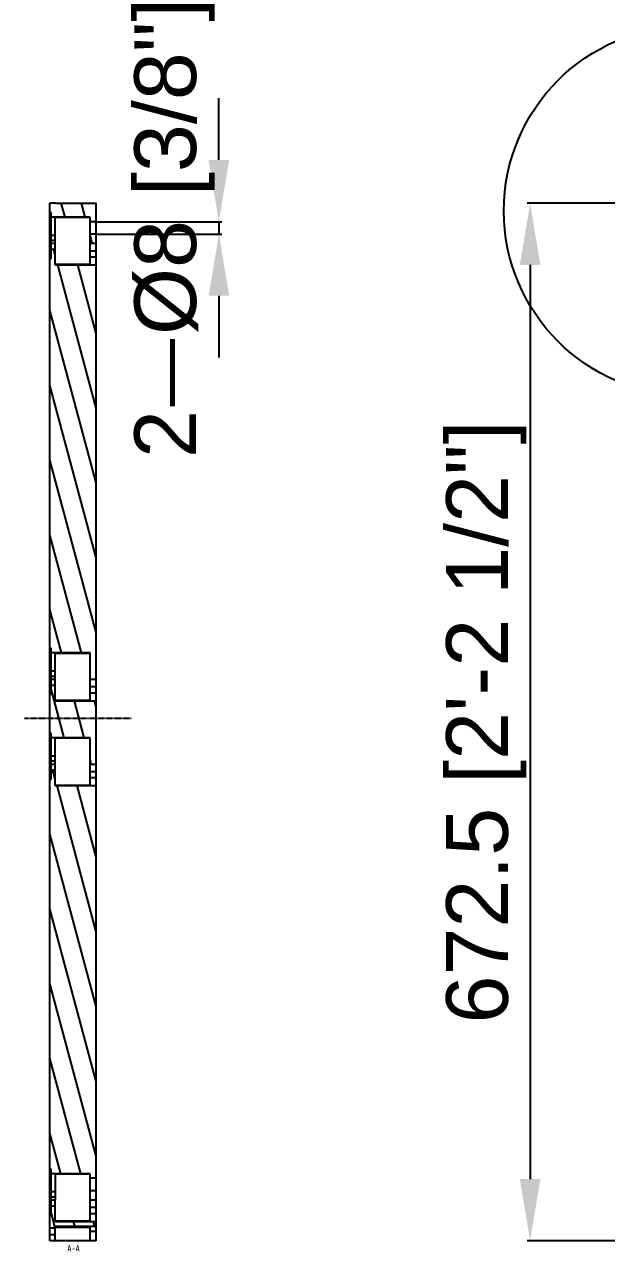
# Model space of a CAD drawing. Header units: millimetres. Extents: x 1409 to 26878, y 589 to 5187.
# Drawn here: x 4791 to 5168, y 1667 to 2463 of the extents above; entities that cross this region are included whole.
import ezdxf

# ---------------------------------------------------------------- set-up
doc = ezdxf.new("R2010")
doc.units = ezdxf.units.MM
doc.linetypes.add('CENTER', pattern=[0.6, 0.375, -0.075, 0.075, -0.075])
doc.layers.add('02___PRT_ALL_AXES', color=7, linetype='Continuous')
doc.layers.add('center', color=1, linetype='CENTER')
doc.styles.get("Standard").update_dxf_attribs({"font": 'arial.ttf'})
doc.dimstyles.new('DIMSTYLE_5-scale4', dxfattribs={"dimscale": 2, "dimtxt": 20, "dimasz": 20, "dimexe": 1, "dimexo": 0, "dimgap": 1.25, "dimtad": 1, "dimzin": 9, "dimdsep": 46, "dimtxsty": 'Standard', "dimcen": 0.09, "dimclre": 256, "dimclrt": 256, "dimadec": 1, "dimazin": 2, "dimtp": 0.15, "dimtm": 0.15, "dimtfac": 0.8, "dimtmove": 0, "dimatfit": 3, "dimfxl": 1, "dimtolj": 1, "dimarcsym": 0})

# ---------------------------------------------------------------- blocks, each defined once
blk = doc.blocks.new('*D14')
at = {"color": 0, "lineweight": -2, "transparency": 16777216}
for p, q in [((4916.71, 2374.85), (4916.71, 2414.85)), ((4916.71, 2334.85), (4916.71, 2326.85)), ((4916.71, 2286.85), (4916.71, 2246.85))]:
    blk.add_line(p, q, dxfattribs=at)
at = {"lineweight": -2, "transparency": 16777216}
for p, q in [((4837.15, 2334.85), (4918.71, 2334.85)), ((4837.15, 2326.85), (4918.71, 2326.85))]:
    blk.add_line(p, q, dxfattribs=at)
at = {"color": 0, "transparency": 16777216}
for points in [[(4910.05, 2374.85), (4923.38, 2374.85), (4916.71, 2334.85)], [(4910.05, 2286.85), (4923.38, 2286.85), (4916.71, 2326.85)]]:
    blk.add_solid(points, dxfattribs=at)
at = {"layer": 'Defpoints', "color": 0, "transparency": 16777216}
for p in [(4837.15, 2334.85), (4837.15, 2326.85), (4916.71, 2326.85)]:
    blk.add_point(p, dxfattribs=at)
at = {"transparency": 16777216, "insert": (4887.92, 2330.85), "char_height": 40, "attachment_point": 5, "rotation": 90}
blk.add_mtext('\\A1;2{\\fSimSun|b0|i0|c134|p2;—}%%C8 [3/8"]', dxfattribs=at)
blk = doc.blocks.new('*D16')
at = {"lineweight": -2, "transparency": 16777216}
for p, q in [((5201.71, 2346.85), (5116.46, 2346.85)), ((5118.46, 2306.85), (5118.46, 1714.35)), ((5201.71, 1674.35), (5116.46, 1674.35))]:
    blk.add_line(p, q, dxfattribs=at)
at = {"transparency": 16777216}
for points in [[(5111.79, 2306.85), (5125.13, 2306.85), (5118.46, 2346.85)], [(5111.79, 1714.35), (5125.13, 1714.35), (5118.46, 1674.35)]]:
    blk.add_solid(points, dxfattribs=at)
at = {"layer": 'Defpoints', "color": 0, "transparency": 16777216}
for p in [(5201.71, 2346.85), (5118.46, 1674.35), (5201.71, 1674.35)]:
    blk.add_point(p, dxfattribs=at)
at = {"transparency": 16777216, "insert": (5090.07, 2010.6), "char_height": 40, "attachment_point": 5, "rotation": 90}
blk.add_mtext('\\A1;672.5 [2\'-2 1/2"]', dxfattribs=at)

msp = doc.modelspace()

# ---------------------------------------------------------------- hatches: boundary and pattern name
at = {"linetype": 'Continuous'}
h = msp.add_hatch(dxfattribs=at)
h.set_pattern_fill('DEFAULT__1', color=2, scale=12.548463, angle=285, style=0, pattern_type=0)
h.set_pattern_definition([(285, (4309.818, 400.267), (12.120884, 3.24778), [])])
edge = h.paths.add_edge_path()
edge.add_line((4810.6525, 1678.2453), (4810.6525, 1674.3453))
edge.add_line((4810.6525, 1678.2453), (4807.1525, 1678.2453))
edge.add_line((4807.1525, 1678.2453), (4807.1525, 1674.3453))
edge.add_line((4810.6525, 1674.3453), (4807.1525, 1674.3453))
edge = h.paths.add_edge_path()
edge.add_line((4837.1525, 2346.8453), (4810.8525, 2346.8453))
edge.add_line((4810.8525, 2357.3453), (4810.8525, 2357.8453))
edge.add_line((4810.8525, 2357.3453), (4807.6525, 2357.3453))
edge.add_line((4807.1525, 2356.8453), (4807.6525, 2357.3453))
edge.add_line((4807.1525, 2356.8453), (4807.1525, 2353.8453))
edge.add_line((4807.1525, 2353.8453), (4807.6525, 2353.3453))
edge.add_line((4810.8525, 2353.3453), (4807.6525, 2353.3453))
edge.add_line((4810.8525, 2346.8453), (4810.8525, 2353.3453))
edge.add_line((4810.8525, 2346.8453), (4807.1525, 2346.8453))
edge.add_line((4807.1525, 2346.8453), (4807.1525, 2340.8453))
edge.add_line((4807.9525, 2340.8453), (4807.1525, 2340.8453))
edge.add_line((4807.9525, 2337.8453), (4807.9525, 2340.8453))
edge.add_line((4833.1525, 2337.8453), (4807.9525, 2337.8453))
edge.add_line((4833.1525, 2337.8453), (4833.1525, 2334.8453))
edge.add_line((4837.1525, 2334.8453), (4833.1525, 2334.8453))
edge.add_line((4837.1525, 2357.8453), (4837.1525, 2334.8453))
edge = h.paths.add_edge_path()
edge.add_line((4837.1525, 2326.8453), (4833.1525, 2326.8453))
edge.add_line((4833.1525, 2326.8453), (4833.1525, 2320.8453))
edge.add_line((4833.1525, 2320.8453), (4837.1525, 2320.8453))
edge.add_line((4837.1525, 2326.8453), (4837.1525, 2320.8453))
edge = h.paths.add_edge_path()
edge.add_line((4810.6525, 2306.8453), (4837.1525, 2306.8453))
edge.add_line((4810.6525, 2316.8453), (4810.6525, 2306.8453))
edge.add_line((4810.6525, 2316.8453), (4807.9525, 2316.8453))
edge.add_line((4807.9525, 2310.8453), (4807.9525, 2316.8453))
edge.add_line((4807.9525, 2310.8453), (4807.1525, 2310.8453))
edge.add_line((4807.1525, 2310.8453), (4807.1525, 2058.3453))
edge.add_line((4807.9525, 2058.3453), (4807.1525, 2058.3453))
edge.add_line((4807.9525, 2055.3453), (4807.9525, 2058.3453))
edge.add_line((4833.1525, 2055.3453), (4807.9525, 2055.3453))
edge.add_line((4833.1525, 2055.3453), (4833.1525, 2038.3453))
edge.add_line((4833.1525, 2038.3453), (4837.1525, 2038.3453))
edge.add_line((4837.1525, 2306.8453), (4837.1525, 2038.3453))
edge = h.paths.add_edge_path()
edge.add_line((4810.6525, 2024.3453), (4837.1525, 2024.3453))
edge.add_line((4810.6525, 2034.3453), (4810.6525, 2024.3453))
edge.add_line((4810.6525, 2034.3453), (4807.9525, 2034.3453))
edge.add_line((4807.9525, 2028.3453), (4807.9525, 2034.3453))
edge.add_line((4807.9525, 2028.3453), (4807.1525, 2028.3453))
edge.add_line((4807.1525, 2028.3453), (4807.1525, 2003.3453))
edge.add_line((4807.9525, 2003.3453), (4807.1525, 2003.3453))
edge.add_line((4807.9525, 2000.3453), (4807.9525, 2003.3453))
edge.add_line((4833.1525, 2000.3453), (4807.9525, 2000.3453))
edge.add_line((4833.1525, 2000.3453), (4833.1525, 1983.3453))
edge.add_line((4833.1525, 1983.3453), (4837.1525, 1983.3453))
edge.add_line((4837.1525, 2024.3453), (4837.1525, 1983.3453))
edge = h.paths.add_edge_path()
edge.add_line((4810.6525, 1969.3453), (4837.1525, 1969.3453))
edge.add_line((4810.6525, 1979.3453), (4810.6525, 1969.3453))
edge.add_line((4810.6525, 1979.3453), (4807.9525, 1979.3453))
edge.add_line((4807.9525, 1973.3453), (4807.9525, 1979.3453))
edge.add_line((4807.9525, 1973.3453), (4807.1525, 1973.3453))
edge.add_line((4807.1525, 1973.3453), (4807.1525, 1720.8453))
edge.add_line((4807.9525, 1720.8453), (4807.1525, 1720.8453))
edge.add_line((4807.9525, 1717.8453), (4807.9525, 1720.8453))
edge.add_line((4833.1525, 1717.8453), (4807.9525, 1717.8453))
edge.add_line((4833.1525, 1717.8453), (4833.1525, 1714.8453))
edge.add_line((4837.1525, 1714.8453), (4833.1525, 1714.8453))
edge.add_line((4837.1525, 1969.3453), (4837.1525, 1714.8453))
edge = h.paths.add_edge_path()
edge.add_line((4810.6525, 1696.8453), (4807.9525, 1696.8453))
edge.add_line((4807.9525, 1690.8453), (4807.9525, 1696.8453))
edge.add_line((4807.9525, 1690.8453), (4807.1525, 1690.8453))
edge.add_line((4807.1525, 1690.8453), (4807.1525, 1682.4453))
edge.add_line((4810.6525, 1682.4453), (4807.1525, 1682.4453))
edge.add_line((4810.6525, 1683.8453), (4810.6525, 1682.4453))
edge.add_line((4810.6525, 1683.8453), (4837.1525, 1683.8453))
edge.add_line((4837.1525, 1686.8453), (4837.1525, 1683.8453))
edge.add_line((4810.6525, 1686.8453), (4837.1525, 1686.8453))
edge.add_line((4810.6525, 1696.8453), (4810.6525, 1686.8453))
edge = h.paths.add_edge_path()
edge.add_line((4833.1525, 1700.8453), (4837.1525, 1700.8453))
edge.add_line((4837.1525, 1706.8453), (4837.1525, 1700.8453))
edge.add_line((4837.1525, 1706.8453), (4833.1525, 1706.8453))
edge.add_line((4833.1525, 1706.8453), (4833.1525, 1700.8453))

# ---------------------------------------------------------------- linework, layer by layer
at = {"color": 7, "linetype": 'Continuous'}
for p, q in [((4807.1525, 1710.8453), (4807.1525, 2346.8453)), ((4810.8525, 2346.8453), (4807.1525, 2346.8453)), ((4837.1525, 1674.3453), (4837.1525, 2346.8453)), ((4807.9525, 2340.8453), (4807.1525, 2340.8453)), ((4807.9525, 2310.8453), (4807.9525, 2340.8453)), ((4833.1525, 2337.8453), (4807.9525, 2337.8453)), ((4833.1525, 2307.2627), (4833.1525, 2337.8453)), ((4807.1525, 2330.8453), (4807.9525, 2330.8453)), ((4810.6525, 2306.8453), (4810.6525, 2337.5535)), ((4833.1525, 2337.5535), (4810.6525, 2337.5535)), ((4837.1525, 2334.8453), (4833.1525, 2334.8453)), ((4807.9525, 2326.2152), (4810.6525, 2326.2152)), ((4807.9525, 2322.908), (4810.6525, 2322.908)), ((4837.1525, 2326.8453), (4833.1525, 2326.8453)), ((4807.1525, 2320.8453), (4810.6525, 2320.8453)), ((4810.6525, 2316.8453), (4807.9525, 2316.8453)), ((4833.1525, 2320.8453), (4837.1525, 2320.8453)), ((4837.1525, 2315.8453), (4833.1525, 2315.8453)), ((4807.9525, 2310.8453), (4807.1525, 2310.8453)), ((4810.6525, 2307.2627), (4833.1525, 2307.2627)), ((4810.6525, 2306.8453), (4837.1525, 2306.8453)), ((4837.1525, 2311.8453), (4833.1525, 2311.8453)), ((4807.9525, 2058.3453), (4807.1525, 2058.3453)), ((4807.9525, 2028.3453), (4807.9525, 2058.3453)), ((4833.1525, 2055.3453), (4807.9525, 2055.3453)), ((4810.6525, 2024.3453), (4810.6525, 2055.0535)), ((4833.1525, 2055.0535), (4810.6525, 2055.0535)), ((4833.1525, 2024.7627), (4833.1525, 2055.3453)), ((4807.1525, 2048.3453), (4807.9525, 2048.3453)), ((4807.9525, 2043.7152), (4810.6525, 2043.7152)), ((4807.1525, 2038.3453), (4810.6525, 2038.3453)), ((4807.9525, 2040.408), (4810.6525, 2040.408)), ((4833.1525, 2038.3453), (4837.1525, 2038.3453)), ((4807.9525, 2028.3453), (4807.1525, 2028.3453)), ((4810.6525, 2034.3453), (4807.9525, 2034.3453)), ((4837.1525, 2033.3453), (4833.1525, 2033.3453)), ((4837.1525, 2029.3453), (4833.1525, 2029.3453)), ((4810.6525, 2024.7627), (4833.1525, 2024.7627)), ((4810.6525, 2024.3453), (4837.1525, 2024.3453)), ((4807.9525, 2003.3453), (4807.1525, 2003.3453)), ((4807.9525, 1973.3453), (4807.9525, 2003.3453)), ((4833.1525, 2000.3453), (4807.9525, 2000.3453)), ((4810.6525, 1969.3453), (4810.6525, 2000.0535)), ((4833.1525, 2000.0535), (4810.6525, 2000.0535)), ((4833.1525, 1969.7627), (4833.1525, 2000.3453)), ((4807.1525, 1993.3453), (4807.9525, 1993.3453)), ((4807.9525, 1988.7152), (4810.6525, 1988.7152)), ((4807.1525, 1983.3453), (4810.6525, 1983.3453)), ((4807.9525, 1985.408), (4810.6525, 1985.408)), ((4833.1525, 1983.3453), (4837.1525, 1983.3453)), ((4807.9525, 1973.3453), (4807.1525, 1973.3453)), ((4810.6525, 1979.3453), (4807.9525, 1979.3453)), ((4837.1525, 1978.3453), (4833.1525, 1978.3453)), ((4837.1525, 1974.3453), (4833.1525, 1974.3453)), ((4810.6525, 1969.7627), (4833.1525, 1969.7627)), ((4810.6525, 1969.3453), (4837.1525, 1969.3453)), ((4807.9525, 1720.8453), (4807.1525, 1720.8453)), ((4807.9525, 1706.2152), (4807.9525, 1720.8453)), ((4833.1525, 1717.8453), (4807.9525, 1717.8453)), ((4833.1525, 1687.2627), (4833.1525, 1717.8453)), ((4833.1525, 1717.5535), (4810.6525, 1717.5535)), ((4837.1525, 1714.8453), (4833.1525, 1714.8453)), ((4837.1525, 1706.8453), (4833.1525, 1706.8453)), ((4807.1525, 1674.3453), (4807.1525, 1700.8453)), ((4807.9525, 1690.8453), (4807.9525, 1700.8453)), ((4810.6525, 1696.8453), (4807.9525, 1696.8453)), ((4810.6525, 1686.8453), (4810.6525, 1700.8453)), ((4833.1525, 1700.8453), (4837.1525, 1700.8453)), ((4837.1525, 1695.8453), (4833.1525, 1695.8453)), ((4807.9525, 1690.8453), (4807.1525, 1690.8453)), ((4810.6525, 1687.2627), (4833.1525, 1687.2627)), ((4810.6525, 1686.8453), (4837.1525, 1686.8453)), ((4837.1525, 1691.8453), (4833.1525, 1691.8453)), ((4810.6525, 1682.4453), (4807.1525, 1682.4453)), ((4810.6525, 1678.2453), (4807.1525, 1678.2453)), ((4810.6525, 1683.8453), (4837.1525, 1683.8453)), ((4810.6525, 1674.3453), (4810.6525, 1683.8453)), ((4810.6525, 1683.2175), (4833.1525, 1683.2175)), ((4833.1525, 1674.3453), (4833.1525, 1683.2175)), ((4837.1525, 1680.3453), (4833.1525, 1680.3453)), ((4837.1525, 1674.3453), (4807.1525, 1674.3453))]:
    msp.add_line(p, q, dxfattribs=at)
msp.add_line((4810.8525, 2346.8453), (4837.1525, 2346.8453))
at = {"color": 1}
msp.add_circle((5220.9762, 2341.8741), 119.5427, dxfattribs=at)
at = {"layer": '02___PRT_ALL_AXES', "color": 7, "linetype": 'Continuous'}
for p, q in [((4807.1525, 1710.8453), (4807.9525, 1710.8453)), ((4807.1525, 1700.8453), (4807.1525, 1710.8453)), ((4810.6525, 1717.5535), (4810.6525, 1700.8453)), ((4807.9525, 1706.2152), (4810.6525, 1706.2152)), ((4807.9525, 1700.8453), (4807.9525, 1706.2152)), ((4807.9525, 1702.908), (4810.6525, 1702.908)), ((4807.1525, 1700.8453), (4810.6525, 1700.8453))]:
    msp.add_line(p, q, dxfattribs=at)
at = {"layer": 'center'}
msp.add_line((4790.6982, 2013.0953), (4860.0357, 2013.0953), dxfattribs=at)

# ---------------------------------------------------------------- texts
at = {"color": 2, "linetype": 'Continuous', "insert": (4826.5021, 1671.4159), "char_height": 3.96875, "width": 100.0125, "attachment_point": 3, "line_spacing_factor": 0.9}
msp.add_mtext('{\\fSimSun|b0|i0|c134|p2;A-A}', dxfattribs=at)

# ---------------------------------------------------------------- dimensions: what is measured, and where the dimension line sits
dim = msp.add_linear_dim(base=(4916.712, 2326.8453), p1=(4837.1525, 2334.8453), p2=(4837.1525, 2326.8453), angle=90, text='2{\\fSimSun|b0|i0|c134|p2;—}%%C<>', dimstyle='DIMSTYLE_5-scale4', override={"dimarcsym": 1})
dim.commit()
dim.dimension.update_dxf_attribs({"geometry": '*D14', "text_midpoint": (4916.712, 2330.8453), "dimtype": 160})
dim = msp.add_linear_dim(base=(5118.4613, 1674.3453), p1=(5201.709, 2346.8453), p2=(5201.709, 1674.3453), angle=90, dimstyle='DIMSTYLE_5-scale4', override={"dimclrd": 256, "dimarcsym": 1})
dim.commit()
dim.dimension.update_dxf_attribs({"geometry": '*D16', "text_midpoint": (5118.4613, 2010.5953), "dimtype": 160})

doc.saveas('drawing.dxf')
